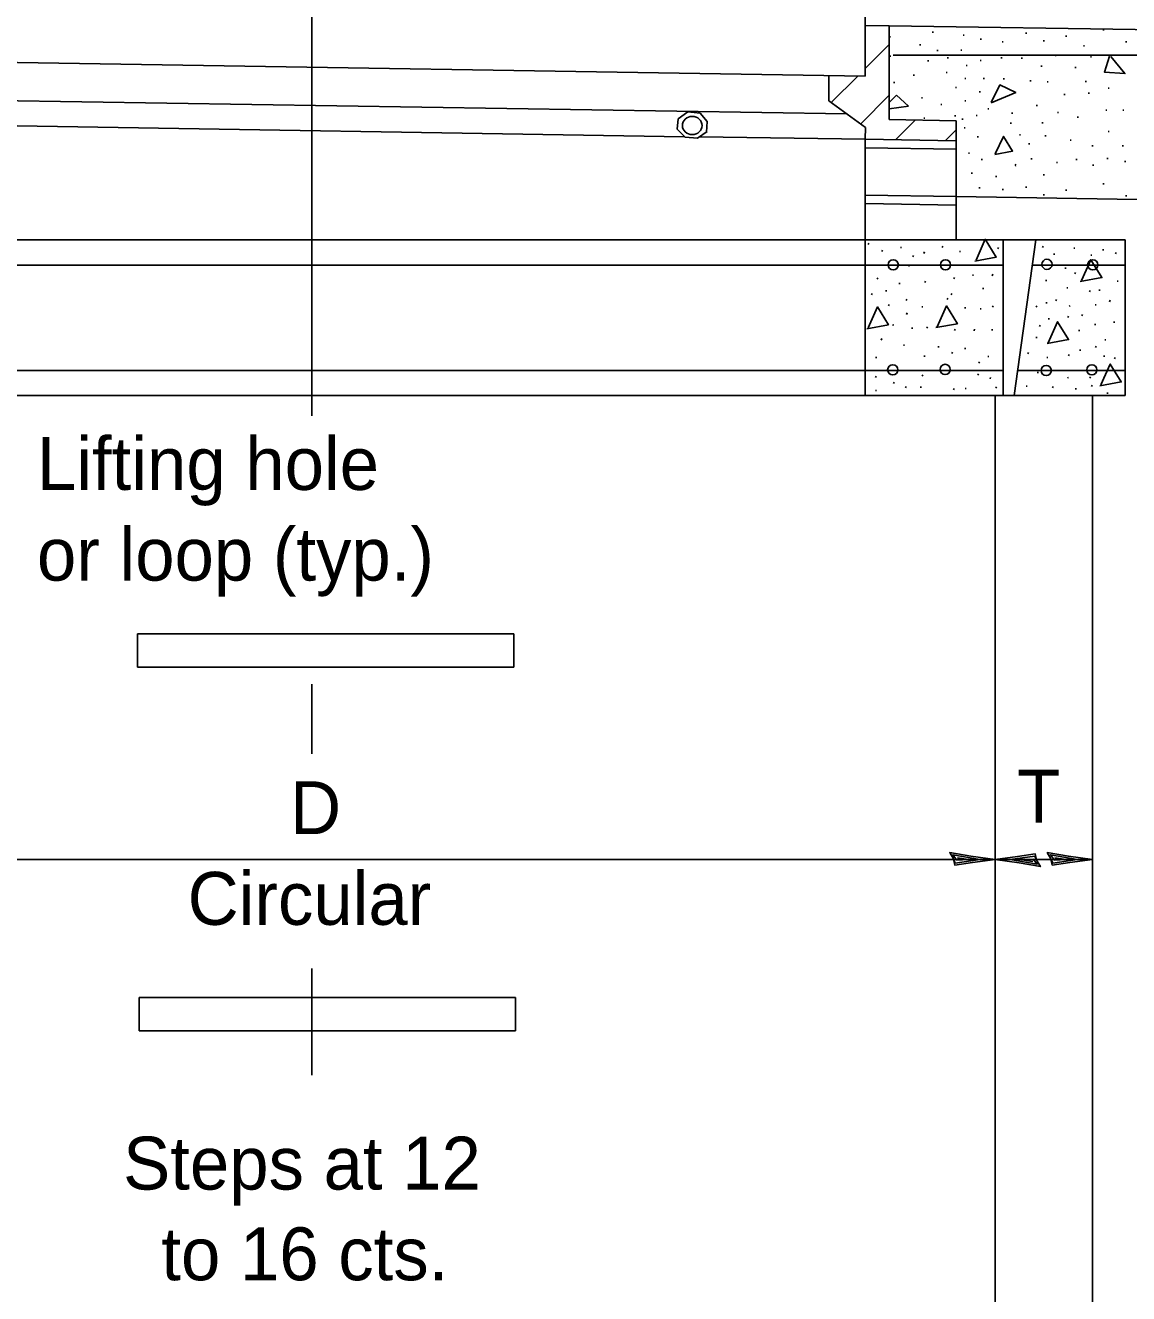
# Model space of a CAD drawing. Extents: x 0 to 2.83, y -0.11 to 1.83.
# Drawn here: x 0.7823 to 1.0257, y 0.4988 to 0.7785 of the extents above; entities that cross this region are included whole.
import ezdxf

# ---------------------------------------------------------------- set-up
doc = ezdxf.new("R2010")
doc.units = 0
for name, color, linetype in [('RD_Pr_Roadway_Dimensions', 7, 'Continuous'), ('RD_Pr_Roadway_Notes', 7, 'Continuous'), ('SH_General_Details', 7, 'Continuous')]:
    doc.layers.add(name, color=color, linetype=linetype)

msp = doc.modelspace()

# ---------------------------------------------------------------- linework, layer by layer
at = {"layer": 'RD_Pr_Roadway_Dimensions'}
for p, q in [((0.69261, 0.59456), (0.84546, 0.59456)), ((0.84546, 0.59456), (0.99619, 0.59456)), ((0.99619, 0.59456), (1.01771, 0.59456))]:
    msp.add_line(p, q, dxfattribs=at)
for points in [[(0.98701, 0.59469), (0.98732, 0.59332), (0.9912, 0.59391), (0.99619, 0.59456), (0.99086, 0.59529), (0.98619, 0.59611), (0.98701, 0.59469), (0.98742, 0.59378), (0.99284, 0.59456), (0.98691, 0.5956), (0.98779, 0.59444), (0.99028, 0.5946), (0.98788, 0.59496)], [(1.00537, 0.59442), (1.00506, 0.59579), (1.00118, 0.5952), (0.99619, 0.59456), (1.00152, 0.59382), (1.00619, 0.593), (1.00537, 0.59442), (1.00496, 0.59533), (0.99954, 0.59455), (1.00547, 0.59351), (1.00459, 0.59467), (1.0021, 0.59452), (1.0045, 0.59415)], [(1.00853, 0.59469), (1.00883, 0.59332), (1.01272, 0.59391), (1.01771, 0.59456), (1.01238, 0.59529), (1.00771, 0.59611), (1.00853, 0.59469), (1.00894, 0.59378), (1.01435, 0.59456), (1.00843, 0.5956), (1.00931, 0.59444), (1.01179, 0.5946), (1.0094, 0.59496)]]:
    msp.add_lwpolyline(points, dxfattribs=at)
at = {"layer": 'SH_General_Details'}
for p, q in [((0.84546, 0.84458), (0.84546, 0.6924)), ((0.96754, 0.79589), (0.96754, 0.77851)), ((0.96754, 0.77851), (0.97286, 0.77845)), ((0.96754, 0.77851), (0.96754, 0.76731)), ((0.97286, 0.77845), (1.36937, 0.77208)), ((0.97286, 0.77845), (0.97286, 0.75777)), ((1.02, 0.77755), (1.02027, 0.77755)), ((0.98234, 0.77704), (0.9826, 0.77704)), ((0.98913, 0.77636), (0.98939, 0.77636)), ((0.99293, 0.77545), (0.9932, 0.77545)), ((0.99776, 0.77488), (0.99802, 0.77488)), ((1.00292, 0.77681), (1.00319, 0.77681)), ((1.00684, 0.77511), (1.0071, 0.77511)), ((1.01177, 0.77613), (1.01204, 0.77613)), ((1.025, 0.77488), (1.02526, 0.77488)), ((1.36937, 0.77208), (0.9737, 0.77191)), ((0.97956, 0.7742), (0.97982, 0.7742)), ((0.98336, 0.77295), (0.98362, 0.77295)), ((0.98864, 0.77307), (0.9889, 0.77307)), ((1.01569, 0.77397), (1.01595, 0.77397)), ((0.73137, 0.77113), (0.96754, 0.76731)), ((0.97297, 0.7717), (0.97324, 0.7717)), ((0.98132, 0.77068), (0.98158, 0.77068)), ((0.98563, 0.77136), (0.9859, 0.77136)), ((0.98981, 0.76966), (0.99007, 0.76966)), ((0.99288, 0.77074), (0.99314, 0.77074)), ((0.99747, 0.77136), (0.99774, 0.77136)), ((1.00196, 0.77125), (1.00222, 0.77125)), ((1.00633, 0.76955), (1.00659, 0.76955)), ((1.00945, 0.77187), (1.00971, 0.77187)), ((1.01382, 0.76921), (1.01408, 0.76921)), ((1.01722, 0.77159), (1.01749, 0.77159)), ((0.95956, 0.76185), (0.95956, 0.76744)), ((0.97814, 0.7675), (0.9784, 0.7675)), ((0.9854, 0.76813), (0.98567, 0.76813)), ((0.98953, 0.76682), (0.98979, 0.76682)), ((0.99361, 0.76682), (0.99388, 0.76682)), ((0.99798, 0.76671), (0.99825, 0.76671)), ((0.97383, 0.76591), (0.97409, 0.76591)), ((0.98745, 0.76478), (0.98771, 0.76478)), ((0.99271, 0.76387), (0.99297, 0.76387)), ((1.00389, 0.76626), (1.00415, 0.76626)), ((1.00769, 0.76608), (1.00795, 0.76608)), ((1.01609, 0.76614), (1.01635, 0.76614)), ((1.02114, 0.76467), (1.0214, 0.76467)), ((0.96348, 0.75899), (0.76303, 0.76212)), ((0.96761, 0.75598), (0.95956, 0.76185)), ((0.97996, 0.76251), (0.98022, 0.76251)), ((0.98421, 0.76103), (0.98448, 0.76103)), ((0.98953, 0.76188), (0.98979, 0.76188)), ((1.0053, 0.76081), (1.00557, 0.76081)), ((1.01138, 0.7633), (1.01164, 0.7633)), ((1.01677, 0.76353), (1.01703, 0.76353)), ((0.92629, 0.75793), (0.92842, 0.75944)), ((0.92842, 0.75944), (0.93115, 0.75916)), ((0.93115, 0.75916), (0.93272, 0.75729)), ((0.98047, 0.75808), (0.98073, 0.75808)), ((0.98728, 0.75854), (0.98754, 0.75854)), ((0.99202, 0.75865), (0.99229, 0.75865)), ((0.99458, 0.76013), (0.99484, 0.76013)), ((0.99986, 0.75916), (1.00012, 0.75916)), ((1.00996, 0.75933), (1.01022, 0.75933)), ((1.01433, 0.75825), (1.01459, 0.75825)), ((1.02063, 0.75979), (1.02089, 0.75979)), ((1.02437, 0.75979), (1.02464, 0.75979)), ((0.92769, 0.75396), (0.76377, 0.75665)), ((0.9261, 0.75564), (0.92629, 0.75793)), ((0.92782, 0.75385), (0.9261, 0.75564)), ((0.93272, 0.75729), (0.93252, 0.75494)), ((0.96754, 0.7534), (0.96761, 0.75598)), ((0.97286, 0.75777), (0.98763, 0.75749)), ((0.98763, 0.75749), (0.98763, 0.75307)), ((0.9889, 0.75786), (0.98917, 0.75786)), ((0.98936, 0.75595), (0.98962, 0.75595)), ((0.99957, 0.75697), (0.99984, 0.75697)), ((1.00655, 0.75706), (1.00682, 0.75706)), ((0.93055, 0.75363), (0.92782, 0.75385)), ((0.93268, 0.75514), (0.93055, 0.75363)), ((0.96754, 0.7534), (0.93102, 0.75396)), ((0.98761, 0.75307), (0.96754, 0.7534)), ((0.96756, 0.73119), (0.96754, 0.7534)), ((0.98761, 0.73119), (0.98761, 0.75307)), ((0.99225, 0.75396), (0.99252, 0.75396)), ((1.00156, 0.75441), (1.00182, 0.75441)), ((1.0036, 0.75237), (1.00387, 0.75237)), ((1.00718, 0.75413), (1.00744, 0.75413)), ((1.01274, 0.75317), (1.013, 0.75317)), ((1.02114, 0.7551), (1.0214, 0.7551)), ((0.98761, 0.75121), (0.96754, 0.75154)), ((0.99032, 0.75031), (0.99058, 0.75031)), ((1.01756, 0.75192), (1.01783, 0.75192)), ((1.02426, 0.75192), (1.02452, 0.75192)), ((0.99313, 0.74896), (0.9934, 0.74896)), ((1.00411, 0.74908), (1.00438, 0.74908)), ((1.00973, 0.74828), (1.00999, 0.74828)), ((1.01404, 0.74896), (1.01431, 0.74896)), ((1.01773, 0.74772), (1.018, 0.74772)), ((1.02086, 0.74919), (1.02112, 0.74919)), ((1.02477, 0.74846), (1.02503, 0.74846)), ((0.99093, 0.7459), (0.99119, 0.7459)), ((0.99631, 0.74516), (0.99658, 0.74516)), ((1.00684, 0.74553), (1.0071, 0.74553)), ((0.99264, 0.74271), (0.99291, 0.74271)), ((0.99778, 0.74235), (0.99805, 0.74235)), ((1.00292, 0.74284), (1.00319, 0.74284)), ((1.01177, 0.74216), (1.01204, 0.74216)), ((1.02, 0.74358), (1.02027, 0.74358)), ((0.98761, 0.74076), (0.96755, 0.74109)), ((0.98761, 0.7389), (0.96755, 0.73923)), ((1.36937, 0.73473), (0.98761, 0.74076)), ((1.00684, 0.74113), (1.0071, 0.74113)), ((1.025, 0.74091), (1.02526, 0.74091)), ((0.65747, 0.73119), (0.96733, 0.73119)), ((0.96733, 0.73119), (1.02488, 0.73119)), ((0.96755, 0.73117), (0.96755, 0.69691)), ((0.99799, 0.73119), (0.99799, 0.69691)), ((1.00045, 0.69691), (1.00516, 0.73119)), ((1.02488, 0.69691), (1.02488, 0.73119)), ((0.97533, 0.72951), (0.97559, 0.72952)), ((0.98834, 0.72864), (0.98861, 0.72864)), ((1.00909, 0.72804), (1.00936, 0.72804)), ((1.01356, 0.72935), (1.01382, 0.72936)), ((1.0173, 0.72786), (1.01756, 0.72787)), ((1.01991, 0.72899), (1.02018, 0.72899)), ((0.69112, 0.72567), (0.99799, 0.72567)), ((0.97709, 0.72551), (0.97736, 0.72552)), ((1.0044, 0.72567), (1.02488, 0.72567)), ((1.01162, 0.72498), (1.01188, 0.72499)), ((0.97499, 0.72161), (0.97525, 0.72161)), ((0.99121, 0.72341), (0.99148, 0.72342)), ((1.00733, 0.72228), (1.00759, 0.72228)), ((1.02312, 0.72207), (1.02338, 0.72207)), ((0.97207, 0.72001), (0.97234, 0.72001)), ((0.99343, 0.72051), (0.99369, 0.72051)), ((1.012, 0.72065), (1.01226, 0.72065)), ((1.01913, 0.72015), (1.01939, 0.72015)), ((0.98003, 0.71642), (0.98029, 0.71642)), ((0.98947, 0.71626), (0.98973, 0.71626)), ((0.99288, 0.71601), (0.99314, 0.71601)), ((1.00741, 0.71732), (1.00767, 0.71733)), ((1.01253, 0.71663), (1.01279, 0.71664)), ((1.01825, 0.71688), (1.01851, 0.71688)), ((1.00793, 0.71377), (1.00819, 0.71377)), ((0.97359, 0.71244), (0.97385, 0.71245)), ((0.97778, 0.71173), (0.97804, 0.71174)), ((0.99543, 0.7114), (0.99569, 0.7114)), ((1.01463, 0.71124), (1.01489, 0.71125)), ((1.01817, 0.71254), (1.01843, 0.71254)), ((1.02234, 0.71307), (1.0226, 0.71307)), ((0.97598, 0.70799), (0.97625, 0.70799)), ((0.98357, 0.70764), (0.98384, 0.70765)), ((1.00521, 0.7097), (1.00547, 0.7097)), ((1.02039, 0.70917), (1.02065, 0.70917)), ((0.96983, 0.70526), (0.9701, 0.70526)), ((0.98051, 0.70558), (0.98077, 0.70559)), ((0.98946, 0.70727), (0.98972, 0.70728)), ((0.9946, 0.7055), (0.99486, 0.7055)), ((1.0076, 0.70524), (1.00787, 0.70525)), ((1.01485, 0.70691), (1.01511, 0.70691)), ((1.02014, 0.7056), (1.0204, 0.7056)), ((0.69149, 0.70244), (0.99799, 0.70244)), ((1.00121, 0.70244), (1.02488, 0.70244)), ((1.00549, 0.70195), (1.00575, 0.70196)), ((1.01216, 0.70082), (1.01243, 0.70083)), ((0.65747, 0.69691), (1.02488, 0.69691)), ((0.9698, 0.69797), (0.97006, 0.69798)), ((0.97969, 0.69875), (0.97995, 0.69876)), ((0.9896, 0.69845), (0.98986, 0.69845)), ((0.99619, 0.276), (0.99619, 0.69691)), ((1.00306, 0.69897), (1.00332, 0.69898)), ((1.0139, 0.69837), (1.01417, 0.69838)), ((1.01771, 0.43903), (1.01771, 0.69691)), ((1.02089, 0.6974), (1.02115, 0.6974)), ((0.80704, 0.64434), (0.89008, 0.64434)), ((0.80704, 0.63698), (0.80704, 0.64434)), ((0.89008, 0.64434), (0.89008, 0.63698)), ((0.89008, 0.63698), (0.80704, 0.63698)), ((0.84546, 0.63325), (0.84546, 0.6179)), ((0.84546, 0.57051), (0.84546, 0.54703)), ((0.80739, 0.5641), (0.89043, 0.5641)), ((0.80739, 0.55675), (0.80739, 0.5641)), ((0.89043, 0.5641), (0.89043, 0.55675)), ((0.89043, 0.55675), (0.80739, 0.55675))]:
    msp.add_line(p, q, dxfattribs=at)
for points in [[(0.97286, 0.77596), (0.97312, 0.77596)], [(0.96754, 0.76898), (0.97286, 0.7743)], [(1.02173, 0.77167), (1.02484, 0.7679), (1.02034, 0.76823), (1.02147, 0.77173)], [(0.96005, 0.76149), (0.96591, 0.76735)], [(0.99536, 0.76149), (0.99728, 0.76539), (1.00078, 0.76374), (0.99532, 0.76141)], [(0.96653, 0.75676), (0.97286, 0.7631)], [(0.97286, 0.76154), (0.97446, 0.76314)], [(0.97446, 0.76314), (0.97711, 0.7607)], [(0.97711, 0.7607), (0.97286, 0.76008)], [(0.97425, 0.75329), (0.97862, 0.75766)], [(0.98527, 0.75311), (0.98763, 0.75547)], [(0.99622, 0.75019), (0.99807, 0.75402), (1.00005, 0.75078), (0.99618, 0.75005)], [(1.0008, 0.74759), (1.00061, 0.74751)], [(1.00066, 0.74759), (1.0008, 0.7479)], [(0.96821, 0.73017), (0.96835, 0.73048)], [(0.992, 0.72675), (0.99404, 0.73135), (0.99648, 0.72742), (0.99174, 0.72655)], [(0.97126, 0.72864), (0.9714, 0.72895)], [(0.9781, 0.72744), (0.97824, 0.72774)], [(0.98049, 0.72823), (0.98064, 0.72854)], [(0.98455, 0.72951), (0.98469, 0.72982)], [(0.99683, 0.72924), (0.99697, 0.72955)], [(1.00667, 0.72952), (1.00681, 0.72983)], [(1.02279, 0.72815), (1.02293, 0.72846)], [(1.01527, 0.72223), (1.01731, 0.72682), (1.01976, 0.7229), (1.01501, 0.72203)], [(0.97018, 0.72256), (0.97033, 0.72286)], [(0.98074, 0.7218), (0.98088, 0.72211)], [(0.98709, 0.7226), (0.98723, 0.7229)], [(0.99553, 0.72331), (0.99568, 0.72362)], [(1.01382, 0.72372), (1.01397, 0.72403)], [(0.96897, 0.71906), (0.96911, 0.71937)], [(0.98651, 0.7191), (0.98665, 0.7194)], [(1.01701, 0.71972), (1.01716, 0.72002)], [(0.9682, 0.71182), (0.97024, 0.71642), (0.97268, 0.71249), (0.96794, 0.71162)], [(0.97271, 0.71669), (0.97285, 0.71699)], [(0.97661, 0.71782), (0.97675, 0.71813)], [(0.98343, 0.71207), (0.98547, 0.71666), (0.98791, 0.71273), (0.98317, 0.71186)], [(0.98566, 0.71805), (0.9858, 0.71836)], [(0.99565, 0.71636), (0.99579, 0.71667)], [(1.00526, 0.7164), (1.0054, 0.7167)], [(1.00964, 0.71774), (1.00978, 0.71805)], [(1.02145, 0.71758), (1.02159, 0.71789)], [(0.97668, 0.71478), (0.97682, 0.71509)], [(1.01224, 0.71408), (1.01238, 0.71438)], [(1.01536, 0.71447), (1.01551, 0.71478)], [(0.98113, 0.71172), (0.98127, 0.71203)], [(0.98727, 0.71124), (0.98742, 0.71155)], [(0.99156, 0.71119), (0.9917, 0.7115)], [(1.00602, 0.71212), (1.00616, 0.71243)], [(1.00794, 0.70854), (1.00999, 0.71314), (1.01243, 0.70921), (1.00768, 0.70834)], [(0.9711, 0.70913), (0.97124, 0.70943)], [(1.01837, 0.70745), (1.01851, 0.70776)], [(0.98666, 0.70613), (0.9868, 0.70644)], [(1.00345, 0.70605), (1.0036, 0.70636)], [(1.01238, 0.70562), (1.01252, 0.70592)], [(1.02258, 0.70497), (1.02272, 0.70528)], [(0.9926, 0.70402), (0.99274, 0.70433)], [(1.01955, 0.69922), (1.0216, 0.70381), (1.02404, 0.69988), (1.01929, 0.69901)], [(0.96984, 0.70088), (0.96998, 0.70118)], [(0.9738, 0.69955), (0.97394, 0.69986)], [(0.98014, 0.70116), (0.98028, 0.70146)], [(0.99241, 0.70135), (0.99255, 0.70166)], [(0.99509, 0.70059), (0.99523, 0.70089)], [(1.01709, 0.70071), (1.01723, 0.70102)], [(0.97648, 0.69855), (0.97662, 0.69886)], [(0.98702, 0.69814), (0.98716, 0.69845)], [(0.9964, 0.69852), (0.99654, 0.69883)], [(1.0089, 0.69861), (1.00904, 0.69891)], [(1.01747, 0.69886), (1.01761, 0.69917)]]:
    msp.add_lwpolyline(points, dxfattribs=at)
for centre in [(0.97374, 0.7257), (0.98526, 0.7257), (1.00765, 0.72581), (1.01776, 0.7257), (0.97364, 0.70255), (0.98519, 0.70264), (1.00749, 0.7024), (1.01755, 0.70256)]:
    msp.add_circle(centre, 0.00113, dxfattribs=at)
msp.add_ellipse((0.92939, 0.75643), major_axis=(-0.00217, 0), ratio=0.92824, dxfattribs=at)

# ---------------------------------------------------------------- texts
at = {"layer": 'RD_Pr_Roadway_Dimensions'}
for s, height, p in [('T', 0.01167, (1.00109, 0.60268)), ('D', 0.01167, (0.84068, 0.60016)), ('Circular', 0.011667, (0.81809, 0.58016))]:
    msp.add_text(s, height=height, dxfattribs=at).set_placement(p)
at = {"layer": 'RD_Pr_Roadway_Notes'}
for s, height, p in [('Lifting hole ', 0.0116667, (0.78485, 0.67607)), ('or loop (typ.)', 0.0116667, (0.78485, 0.65607)), ('Steps at 12', 0.0116667, (0.80385, 0.52178)), ('to 16 cts.', 0.011667, (0.81229, 0.50178))]:
    msp.add_text(s, height=height, dxfattribs=at).set_placement(p)

doc.saveas('drawing.dxf')
